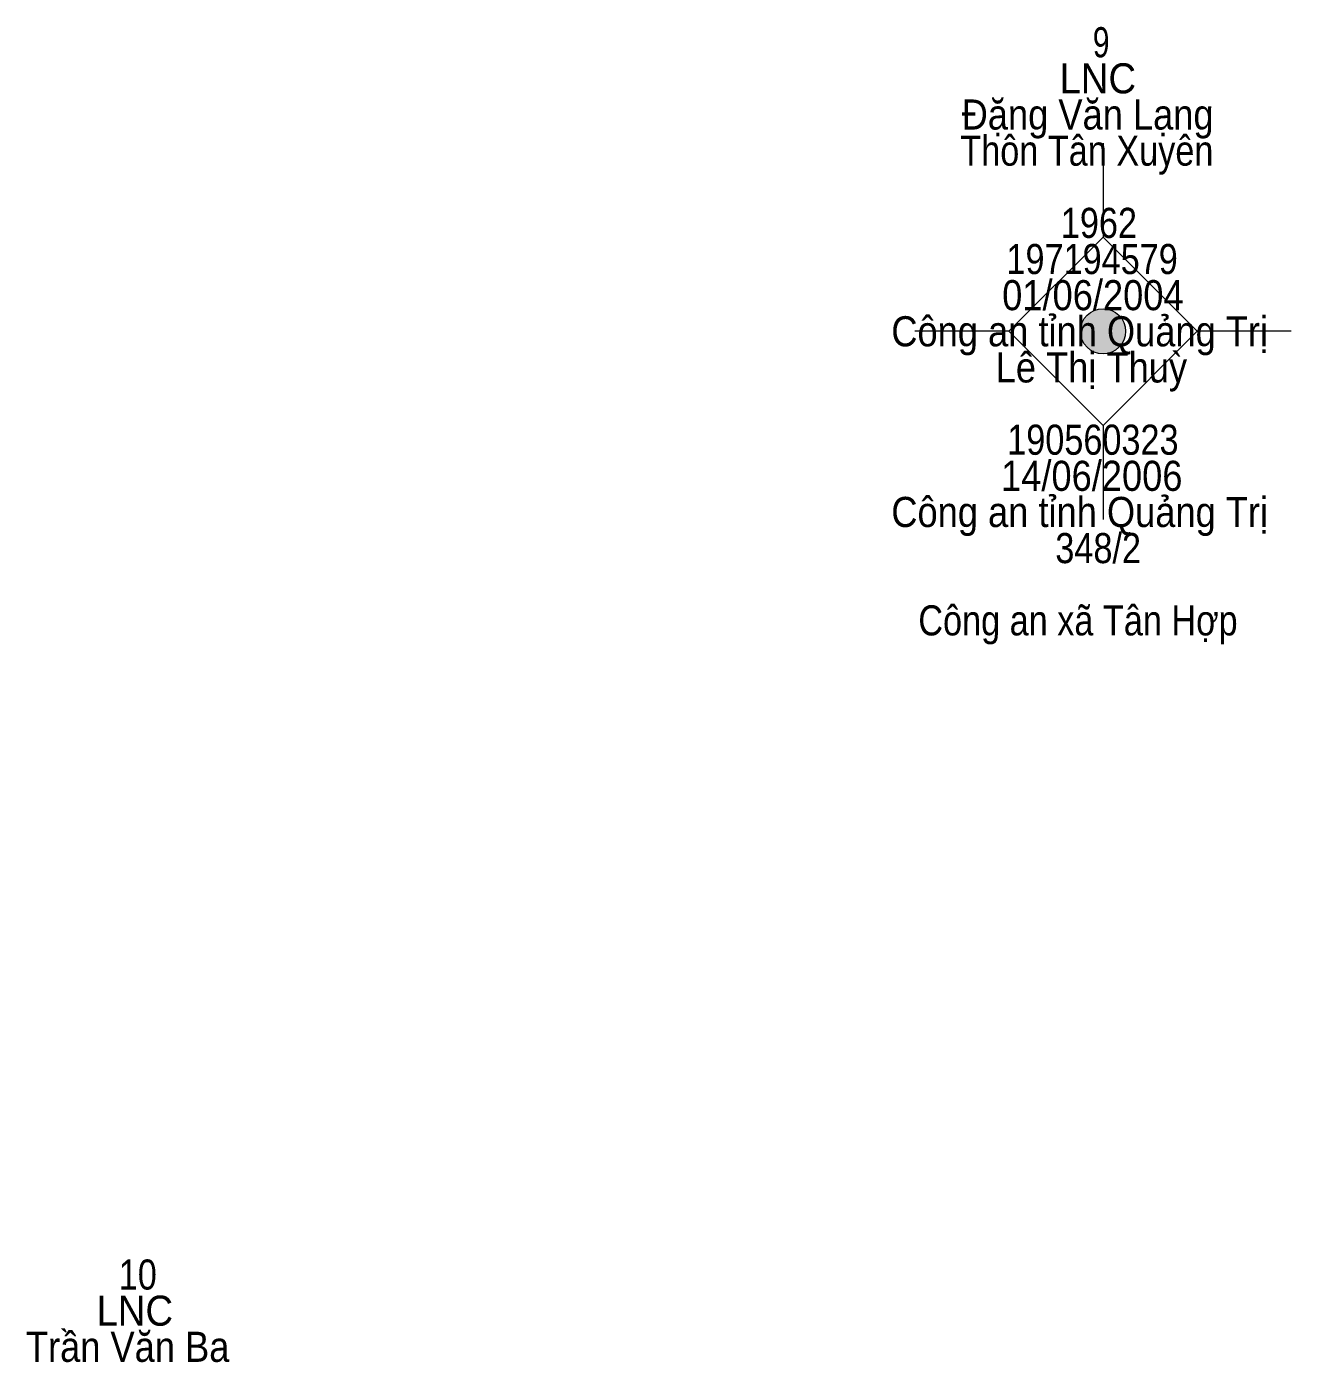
# Model space of a CAD drawing. Header units: metres. Extents: x 550999 to 552168, y 1840994 to 1841978.
# Drawn here: x 551127.14 to 551143.94, y 1841856.87 to 1841874.62 of the extents above; entities that cross this region are included whole.
import ezdxf
from ezdxf.enums import TextEntityAlignment as Align

# ---------------------------------------------------------------- set-up
doc = ezdxf.new("R2010")
doc.units = ezdxf.units.M
doc.header["$LTSCALE"] = 0.16
doc.layers.add('11', color=7, linetype='Continuous', lineweight=13)
doc.layers.add('15', color=7, linetype='Continuous')

msp = doc.modelspace()

# ---------------------------------------------------------------- hatches: boundary and pattern name
at = {"layer": '11'}
msp.add_hatch(color=256, dxfattribs=at).paths.add_polyline_path([(551141.7395, 1841870.57, 1), (551141.1395, 1841870.57, 1)])

# ---------------------------------------------------------------- linework, layer by layer
for p, q in [((551141.44, 1841873.07), (551141.44, 1841871.82)), ((551140.19, 1841870.57), (551138.94, 1841870.57)), ((551143.94, 1841870.57), (551142.69, 1841870.57)), ((551141.44, 1841869.32), (551141.44, 1841868.07))]:
    msp.add_line(p, q, dxfattribs=at)
msp.add_lwpolyline([(551141.44, 1841871.82), (551140.19, 1841870.57), (551141.44, 1841869.32), (551142.69, 1841870.57)], close=True, dxfattribs=at)
msp.add_circle((551141.4395, 1841870.57), 0.3, dxfattribs=at)

# ---------------------------------------------------------------- texts
at = {"layer": '15'}
for s, width, p in [('9', 0.75, (551141.415, 1841874.21)), ('LNC', 0.95, (551141.37, 1841873.73)), ('Đặng Văn Lạng', 0.9, (551141.235, 1841873.25)), ('Thôn Tân Xuyên', 0.85, (551141.225, 1841872.77)), ('1962', 0.85, (551141.385, 1841871.81)), ('197194579', 0.85, (551141.295, 1841871.33)), ('01/06/2004', 0.9, (551141.305, 1841870.85)), ('Công an tỉnh Quảng Trị', 0.9, (551141.13, 1841870.37)), ('Lê Thị Thuỳ', 0.9, (551141.285, 1841869.89)), ('190560323', 0.85, (551141.305, 1841868.93)), ('14/06/2006', 0.9, (551141.29, 1841868.45)), ('Công an tỉnh Quảng Trị', 0.9, (551141.13, 1841867.97)), ('348/2', 0.85, (551141.375, 1841867.49)), ('Công an xã Tân Hợp ', 0.85, (551141.17, 1841866.53)), ('10', 0.85, (551128.62, 1841857.84)), ('LNC', 0.95, (551128.58, 1841857.36)), ('Trần Văn Ba', 0.9, (551128.485, 1841856.88))]:
    msp.add_text(s, height=0.4, dxfattribs=dict(at, width=width)).set_placement(p, align=Align.CENTER)

doc.saveas('drawing.dxf')
